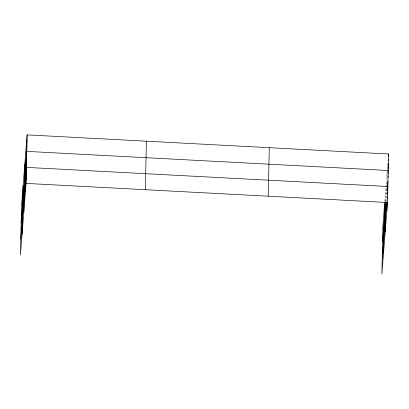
<?xml version="1.0" encoding="UTF-8"?>
<svg xmlns="http://www.w3.org/2000/svg" width="409" height="409" viewBox="0 0 409 409"><rect width="100%" height="100%" fill="white"/><g stroke="black" fill="none" stroke-linecap="round" stroke-linejoin="round"><path stroke-width="0.31" stroke-dasharray="2.04 1.53" d="M385.856 201.611L386.239 183.334M384.833 201.208L387.185 171.351M387.43 168.196L387.533 166.933M385.748 201.622L386.986 185.957M386.694 201.335L386.991 197.552"/><path stroke-width="0.61" d="M22.086 234.188L23.119 185.666M23.778 212.741L24.806 164.219M25.414 191.923L26.442 143.406M27.112 134.883L21.478 206.484L20.45 255.001L26.084 183.401L27.112 134.883L388.55 153.999L387.522 202.516L381.888 274.117L382.916 225.599L384.741 202.399M145.359 189.71L146.386 141.192M268.248 196.208L269.275 147.69M383.524 253.304L384.552 204.781M385.212 231.857L385.84 202.204M386.853 211.039L387.042 202.143M26.324 148.902L26.999 140.379M26.212 154.403L26.882 145.88M21.13 222.977L26.764 151.381L388.202 170.497L387.911 174.147M25.982 165.236L26.651 156.719M25.869 170.573L26.539 162.051M20.787 238.989L26.427 167.388L387.86 186.509L387.527 190.768M25.639 181.248L26.309 172.726M25.527 186.586L26.196 178.063M388.361 156.432L388.55 153.999M387.957 165.584L388.146 163.15M388.335 160.717L388.432 159.495M387.931 169.863L388.315 164.996M382.563 242.092L385.702 202.215M387.942 177.659L388.085 175.834M387.543 186.647L387.972 181.172M382.226 258.105L386.643 201.964M387.507 194.888L387.747 191.841M386.965 205.701L387.251 202.051M387.538 198.401L387.635 197.179M26.084 183.401L387.522 202.516"/></g></svg>
